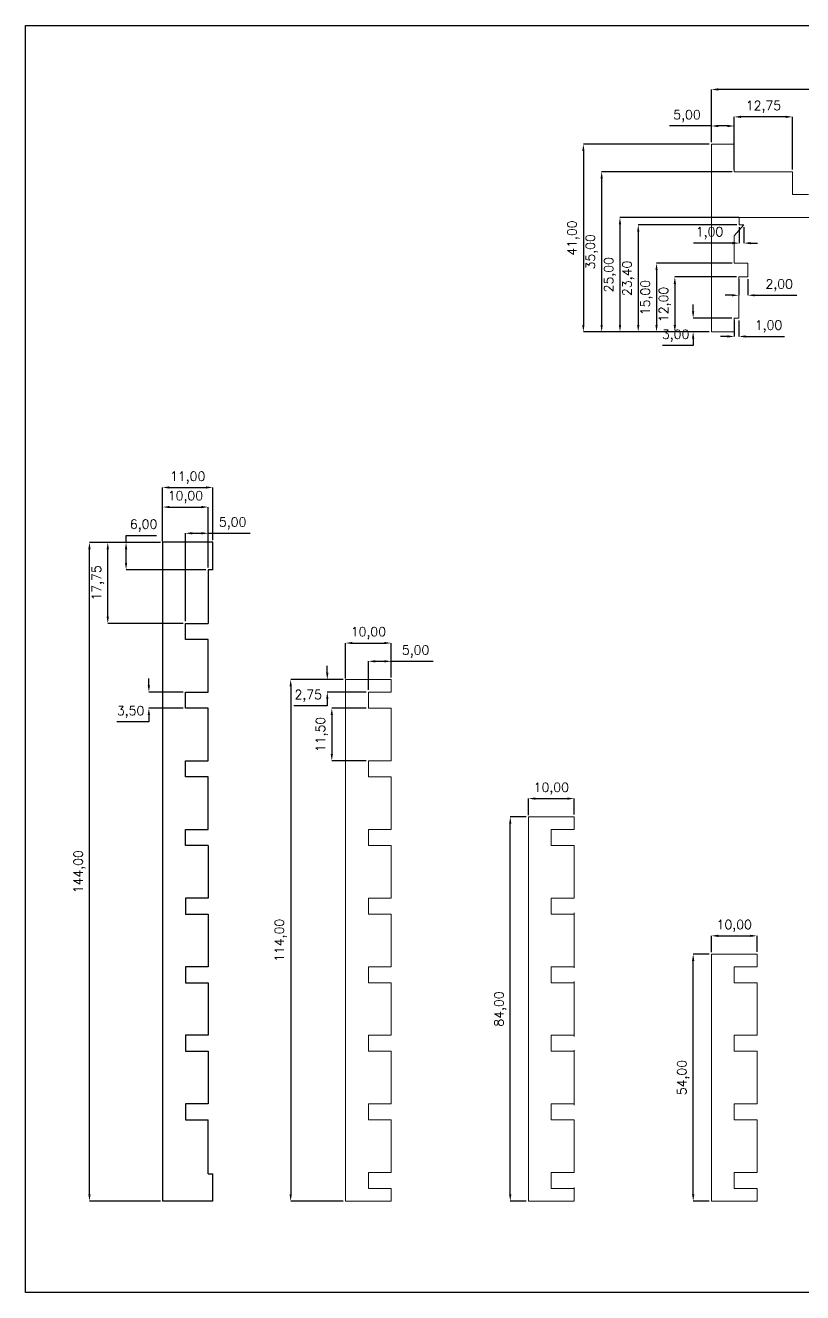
# Paper-space layout 'A3_Divider' of a CAD drawing. Header units: millimetres. Extents: x 10 to 410, y 10 to 287.
# Drawn here: x 10 to 180, y 10 to 287 of the extents above; entities that cross this region are included whole.
import ezdxf

# ---------------------------------------------------------------- set-up
doc = ezdxf.new("R2010")
doc.units = ezdxf.units.MM
doc.layers.add('DIMENSION', color=3, linetype='Continuous', lineweight=25)
doc.layers.add('Divider', color=1, linetype='Continuous')
doc.styles.get("Standard").update_dxf_attribs({"font": 'txt.shx'})
doc.dimstyles.get("Standard").update_dxf_attribs({"dimscale": 100, "dimtxt": 2, "dimasz": 1.5, "dimexe": 0, "dimexo": 0.5, "dimgap": 1, "dimtad": 1, "dimtoh": 1, "dimzin": 0, "dimtxsty": 'Standard', "dimcen": 1.5, "dimadec": 0, "dimazin": 0, "dimtfac": 1, "dimtdec": 4, "dimtofl": 0, "dimtmove": 0, "dimatfit": 3, "dimfxl": 1, "dimtolj": 1, "dimtzin": 0, "dimarcsym": 0})

# ---------------------------------------------------------------- blocks, each defined once
blk = doc.blocks.new('ff')
at = {"layer": 'Divider'}
for p, q in [((209.16, 115.22), (65.16, 115.22)), ((65.16, 104.22), (65.16, 115.22)), ((209.16, 104.22), (209.16, 115.22)), ((86.41, 110.22), (82.91, 110.22)), ((82.91, 110.22), (82.91, 105.22)), ((86.41, 105.22), (86.41, 110.22)), ((101.41, 110.22), (97.91, 110.22)), ((97.91, 110.22), (97.91, 105.22)), ((101.41, 105.22), (101.41, 110.22)), ((116.41, 110.22), (112.91, 110.22)), ((112.91, 110.22), (112.91, 105.22)), ((116.41, 105.22), (116.41, 110.22)), ((131.41, 110.22), (127.91, 110.22)), ((127.91, 110.22), (127.91, 105.22)), ((131.41, 105.22), (131.41, 110.22)), ((142.91, 105.22), (142.91, 110.22)), ((142.91, 110.22), (146.41, 110.22)), ((146.41, 110.22), (146.41, 105.22)), ((157.91, 105.22), (157.91, 110.22)), ((157.91, 110.22), (161.41, 110.22)), ((161.41, 110.22), (161.41, 105.22)), ((172.91, 105.22), (172.91, 110.22)), ((172.91, 110.22), (176.41, 110.22)), ((176.41, 110.22), (176.41, 105.22)), ((187.91, 105.22), (187.91, 110.22)), ((187.91, 110.22), (191.41, 110.22)), ((191.41, 110.22), (191.41, 105.22)), ((65.16, 104.22), (71.16, 104.22)), ((71.16, 105.22), (71.16, 104.22)), ((71.16, 105.22), (82.91, 105.22)), ((97.91, 105.22), (86.41, 105.22)), ((112.91, 105.22), (101.41, 105.22)), ((127.91, 105.22), (116.41, 105.22)), ((142.91, 105.22), (131.41, 105.22)), ((146.41, 105.22), (157.91, 105.22)), ((161.41, 105.22), (172.91, 105.22)), ((176.41, 105.22), (187.91, 105.22)), ((203.16, 105.22), (191.41, 105.22)), ((203.16, 104.22), (203.16, 105.22)), ((203.16, 104.22), (209.16, 104.22))]:
    blk.add_line(p, q, dxfattribs=at)
blk = doc.blocks.new('*D112')
at = {"layer": 'Defpoints', "color": 0}
for p in [(32.02, 174), (40.02, 174), (50, 168)]:
    blk.add_point(p, dxfattribs=at)
at = {"layer": 'DIMENSION', "color": 0, "lineweight": -2}
for p, q in [((32.02, 175.5), (38.69, 175.5)), ((32.02, 174), (32.02, 175.5)), ((39.52, 174), (32.02, 174)), ((32.02, 169.5), (32.02, 172.5)), ((49.5, 168), (32.02, 168))]:
    blk.add_line(p, q, dxfattribs=at)
at = {"layer": 'DIMENSION', "color": 0}
for points in [[(32.27, 172.5), (31.77, 172.5), (32.02, 174)], [(31.77, 169.5), (32.27, 169.5), (32.02, 168)]]:
    blk.add_solid(points, dxfattribs=at)
at = {"layer": 'DIMENSION', "color": 0, "insert": (35.86, 177.67), "char_height": 2, "attachment_point": 5}
blk.add_mtext('\\A1;6,00', dxfattribs=at)
blk = doc.blocks.new('*D117')
at = {"layer": 'Defpoints', "color": 0}
for p in [(28.02, 174), (40.02, 174), (45.01, 156.25)]:
    blk.add_point(p, dxfattribs=at)
at = {"layer": 'DIMENSION', "color": 0, "lineweight": -2}
for p, q in [((39.52, 174), (28.02, 174)), ((28.02, 157.75), (28.02, 172.5)), ((44.51, 156.25), (28.02, 156.25))]:
    blk.add_line(p, q, dxfattribs=at)
at = {"layer": 'DIMENSION', "color": 0}
for points in [[(28.27, 172.5), (27.77, 172.5), (28.02, 174)], [(27.77, 157.75), (28.27, 157.75), (28.02, 156.25)]]:
    blk.add_solid(points, dxfattribs=at)
at = {"layer": 'DIMENSION', "color": 0, "insert": (25.86, 165.12), "char_height": 2, "attachment_point": 5, "rotation": 90}
blk.add_mtext('\\A1;17,75', dxfattribs=at)
blk = doc.blocks.new('*D131')
at = {"layer": 'Defpoints', "color": 0}
for p in [(24.02, 174), (40.02, 174), (40.02, 30)]:
    blk.add_point(p, dxfattribs=at)
at = {"layer": 'DIMENSION', "color": 0, "lineweight": -2}
for p, q in [((39.52, 174), (24.02, 174)), ((24.02, 31.5), (24.02, 172.5)), ((39.52, 30), (24.02, 30))]:
    blk.add_line(p, q, dxfattribs=at)
at = {"layer": 'DIMENSION', "color": 0}
for points in [[(24.27, 172.5), (23.77, 172.5), (24.02, 174)], [(23.77, 31.5), (24.27, 31.5), (24.02, 30)]]:
    blk.add_solid(points, dxfattribs=at)
at = {"layer": 'DIMENSION', "color": 0, "insert": (21.86, 102), "char_height": 2, "attachment_point": 5, "rotation": 90}
blk.add_mtext('\\A1;144,00', dxfattribs=at)
blk = doc.blocks.new('*D132')
at = {"layer": 'Defpoints', "color": 0}
for p in [(45.01, 141.25), (37.01, 137.75), (45.01, 137.75)]:
    blk.add_point(p, dxfattribs=at)
at = {"layer": 'DIMENSION', "color": 0, "lineweight": -2}
for p, q in [((37.01, 142.75), (37.01, 144.25)), ((44.51, 141.25), (37.01, 141.25)), ((44.51, 137.75), (37.01, 137.75)), ((37.01, 136.25), (37.01, 134.75)), ((37.01, 134.75), (30.01, 134.75))]:
    blk.add_line(p, q, dxfattribs=at)
at = {"layer": 'DIMENSION', "color": 0}
for points in [[(36.76, 142.75), (37.26, 142.75), (37.01, 141.25)], [(37.26, 136.25), (36.76, 136.25), (37.01, 137.75)]]:
    blk.add_solid(points, dxfattribs=at)
at = {"layer": 'DIMENSION', "color": 0, "insert": (33.01, 136.92), "char_height": 2, "attachment_point": 5}
blk.add_mtext('\\A1;3,50', dxfattribs=at)
blk = doc.blocks.new('*D135')
at = {"layer": 'Defpoints', "color": 0}
for p in [(50, 175.98), (50, 167.98), (45, 156.24)]:
    blk.add_point(p, dxfattribs=at)
at = {"layer": 'DIMENSION', "color": 0, "lineweight": -2}
for p, q in [((45, 156.74), (45, 175.98)), ((46.5, 175.98), (48.5, 175.98)), ((50, 168.48), (50, 175.98)), ((50, 175.98), (59.17, 175.98))]:
    blk.add_line(p, q, dxfattribs=at)
at = {"layer": 'DIMENSION', "color": 0}
for points in [[(46.5, 176.23), (46.5, 175.73), (45, 175.98)], [(48.5, 175.73), (48.5, 176.23), (50, 175.98)]]:
    blk.add_solid(points, dxfattribs=at)
at = {"layer": 'DIMENSION', "color": 0, "insert": (55.33, 178.14), "char_height": 2, "attachment_point": 5}
blk.add_mtext('\\A1;5,00', dxfattribs=at)
blk = doc.blocks.new('*D136')
at = {"layer": 'Defpoints', "color": 0}
for p in [(50, 181.71), (40, 173.71), (50, 167.98)]:
    blk.add_point(p, dxfattribs=at)
at = {"layer": 'DIMENSION', "color": 0, "lineweight": -2}
for p, q in [((40, 174.21), (40, 181.71)), ((41.5, 181.71), (48.5, 181.71)), ((50, 168.48), (50, 181.71))]:
    blk.add_line(p, q, dxfattribs=at)
at = {"layer": 'DIMENSION', "color": 0}
for points in [[(41.5, 181.96), (41.5, 181.46), (40, 181.71)], [(48.5, 181.46), (48.5, 181.96), (50, 181.71)]]:
    blk.add_solid(points, dxfattribs=at)
at = {"layer": 'DIMENSION', "color": 0, "insert": (45, 183.88), "char_height": 2, "attachment_point": 5}
blk.add_mtext('\\A1;10,00', dxfattribs=at)
blk = doc.blocks.new('*D137')
at = {"layer": 'Defpoints', "color": 0}
for p in [(51, 185.99), (40, 173.71), (51, 173.99)]:
    blk.add_point(p, dxfattribs=at)
at = {"layer": 'DIMENSION', "color": 0, "lineweight": -2}
for p, q in [((40, 174.21), (40, 185.99)), ((41.5, 185.99), (49.5, 185.99)), ((51, 174.49), (51, 185.99))]:
    blk.add_line(p, q, dxfattribs=at)
at = {"layer": 'DIMENSION', "color": 0}
for points in [[(41.5, 186.24), (41.5, 185.74), (40, 185.99)], [(49.5, 185.74), (49.5, 186.24), (51, 185.99)]]:
    blk.add_solid(points, dxfattribs=at)
at = {"layer": 'DIMENSION', "color": 0, "insert": (45.5, 188.15), "char_height": 2, "attachment_point": 5}
blk.add_mtext('\\A1;11,00', dxfattribs=at)
blk = doc.blocks.new('*D138')
at = {"layer": 'Defpoints', "color": 0}
for p in [(80.02, 144), (76.02, 141.25), (85.01, 141.25)]:
    blk.add_point(p, dxfattribs=at)
at = {"layer": 'DIMENSION', "color": 0, "lineweight": -2}
for p, q in [((76.02, 145.5), (76.02, 147)), ((79.52, 144), (76.02, 144)), ((84.51, 141.25), (76.02, 141.25)), ((76.02, 139.75), (76.02, 138.25)), ((76.02, 138.25), (68.69, 138.25))]:
    blk.add_line(p, q, dxfattribs=at)
at = {"layer": 'DIMENSION', "color": 0}
for points in [[(75.77, 145.5), (76.27, 145.5), (76.02, 144)], [(76.27, 139.75), (75.77, 139.75), (76.02, 141.25)]]:
    blk.add_solid(points, dxfattribs=at)
at = {"layer": 'DIMENSION', "color": 0, "insert": (71.85, 140.42), "char_height": 2, "attachment_point": 5}
blk.add_mtext('\\A1;2,75', dxfattribs=at)
blk = doc.blocks.new('*D139')
at = {"layer": 'Defpoints', "color": 0}
for p in [(85.01, 137.75), (77.01, 126.25), (85.01, 126.25)]:
    blk.add_point(p, dxfattribs=at)
at = {"layer": 'DIMENSION', "color": 0, "lineweight": -2}
for p, q in [((84.51, 137.75), (77.01, 137.75)), ((77.01, 136.25), (77.01, 127.75)), ((84.51, 126.25), (77.01, 126.25))]:
    blk.add_line(p, q, dxfattribs=at)
at = {"layer": 'DIMENSION', "color": 0}
for points in [[(77.26, 136.25), (76.76, 136.25), (77.01, 137.75)], [(76.76, 127.75), (77.26, 127.75), (77.01, 126.25)]]:
    blk.add_solid(points, dxfattribs=at)
at = {"layer": 'DIMENSION', "color": 0, "insert": (74.84, 132), "char_height": 2, "attachment_point": 5, "rotation": 90}
blk.add_mtext('\\A1;11,50', dxfattribs=at)
blk = doc.blocks.new('*D142')
at = {"layer": 'Defpoints', "color": 0}
for p in [(80.02, 144), (68.02, 30), (80.02, 30)]:
    blk.add_point(p, dxfattribs=at)
at = {"layer": 'DIMENSION', "color": 0, "lineweight": -2}
for p, q in [((79.52, 144), (68.02, 144)), ((68.02, 142.5), (68.02, 31.5)), ((79.52, 30), (68.02, 30))]:
    blk.add_line(p, q, dxfattribs=at)
at = {"layer": 'DIMENSION', "color": 0}
for points in [[(68.27, 142.5), (67.77, 142.5), (68.02, 144)], [(67.77, 31.5), (68.27, 31.5), (68.02, 30)]]:
    blk.add_solid(points, dxfattribs=at)
at = {"layer": 'DIMENSION', "color": 0, "insert": (65.85, 87), "char_height": 2, "attachment_point": 5, "rotation": 90}
blk.add_mtext('\\A1;114,00', dxfattribs=at)
blk = doc.blocks.new('*D143')
at = {"layer": 'Defpoints', "color": 0}
for p in [(90, 151.99), (80, 143.77), (90, 143.99)]:
    blk.add_point(p, dxfattribs=at)
at = {"layer": 'DIMENSION', "color": 0, "lineweight": -2}
for p, q in [((80, 144.27), (80, 151.99)), ((81.5, 151.99), (88.5, 151.99)), ((90, 144.49), (90, 151.99))]:
    blk.add_line(p, q, dxfattribs=at)
at = {"layer": 'DIMENSION', "color": 0}
for points in [[(81.5, 152.24), (81.5, 151.74), (80, 151.99)], [(88.5, 151.74), (88.5, 152.24), (90, 151.99)]]:
    blk.add_solid(points, dxfattribs=at)
at = {"layer": 'DIMENSION', "color": 0, "insert": (85, 154.16), "char_height": 2, "attachment_point": 5}
blk.add_mtext('\\A1;10,00', dxfattribs=at)
blk = doc.blocks.new('*D146')
at = {"layer": 'Defpoints', "color": 0}
for p in [(90, 147.99), (90, 143.99), (85, 141.24)]:
    blk.add_point(p, dxfattribs=at)
at = {"layer": 'DIMENSION', "color": 0, "lineweight": -2}
for p, q in [((85, 141.74), (85, 147.99)), ((86.5, 147.99), (88.5, 147.99)), ((90, 144.49), (90, 147.99)), ((90, 147.99), (99.17, 147.99))]:
    blk.add_line(p, q, dxfattribs=at)
at = {"layer": 'DIMENSION', "color": 0}
for points in [[(86.5, 148.24), (86.5, 147.74), (85, 147.99)], [(88.5, 147.74), (88.5, 148.24), (90, 147.99)]]:
    blk.add_solid(points, dxfattribs=at)
at = {"layer": 'DIMENSION', "color": 0, "insert": (95.33, 150.16), "char_height": 2, "attachment_point": 5}
blk.add_mtext('\\A1;5,00', dxfattribs=at)
blk = doc.blocks.new('*D162')
at = {"layer": 'Defpoints', "color": 0}
for p in [(116.02, 114), (120.02, 114), (120.02, 30)]:
    blk.add_point(p, dxfattribs=at)
at = {"layer": 'DIMENSION', "color": 0, "lineweight": -2}
for p, q in [((119.52, 114), (116.02, 114)), ((116.02, 31.5), (116.02, 112.5)), ((119.52, 30), (116.02, 30))]:
    blk.add_line(p, q, dxfattribs=at)
at = {"layer": 'DIMENSION', "color": 0}
for points in [[(116.27, 112.5), (115.77, 112.5), (116.02, 114)], [(115.77, 31.5), (116.27, 31.5), (116.02, 30)]]:
    blk.add_solid(points, dxfattribs=at)
at = {"layer": 'DIMENSION', "color": 0, "insert": (113.85, 72), "char_height": 2, "attachment_point": 5, "rotation": 90}
blk.add_mtext('\\A1;84,00', dxfattribs=at)
blk = doc.blocks.new('*D163')
at = {"layer": 'Defpoints', "color": 0}
for p in [(130, 117.99), (120, 113.83), (130, 113.99)]:
    blk.add_point(p, dxfattribs=at)
at = {"layer": 'DIMENSION', "color": 0, "lineweight": -2}
for p, q in [((120, 114.33), (120, 117.99)), ((121.5, 117.99), (128.5, 117.99)), ((130, 114.49), (130, 117.99))]:
    blk.add_line(p, q, dxfattribs=at)
at = {"layer": 'DIMENSION', "color": 0}
for points in [[(121.5, 118.24), (121.5, 117.74), (120, 117.99)], [(128.5, 117.74), (128.5, 118.24), (130, 117.99)]]:
    blk.add_solid(points, dxfattribs=at)
at = {"layer": 'DIMENSION', "color": 0, "insert": (125, 120.16), "char_height": 2, "attachment_point": 5}
blk.add_mtext('\\A1;10,00', dxfattribs=at)
blk = doc.blocks.new('*D164')
at = {"layer": 'Defpoints', "color": 0}
for p in [(156.02, 84), (160.02, 84), (160.02, 30)]:
    blk.add_point(p, dxfattribs=at)
at = {"layer": 'DIMENSION', "color": 0, "lineweight": -2}
for p, q in [((159.52, 84), (156.02, 84)), ((156.02, 31.5), (156.02, 82.5)), ((159.52, 30), (156.02, 30))]:
    blk.add_line(p, q, dxfattribs=at)
at = {"layer": 'DIMENSION', "color": 0}
for points in [[(156.27, 82.5), (155.77, 82.5), (156.02, 84)], [(155.77, 31.5), (156.27, 31.5), (156.02, 30)]]:
    blk.add_solid(points, dxfattribs=at)
at = {"layer": 'DIMENSION', "color": 0, "insert": (153.85, 57), "char_height": 2, "attachment_point": 5, "rotation": 90}
blk.add_mtext('\\A1;54,00', dxfattribs=at)
blk = doc.blocks.new('*D167')
at = {"layer": 'Defpoints', "color": 0}
for p in [(170, 87.99), (160, 83.89), (170, 83.99)]:
    blk.add_point(p, dxfattribs=at)
at = {"layer": 'DIMENSION', "color": 0, "lineweight": -2}
for p, q in [((160, 84.39), (160, 87.99)), ((161.5, 87.99), (168.5, 87.99)), ((170, 84.49), (170, 87.99))]:
    blk.add_line(p, q, dxfattribs=at)
at = {"layer": 'DIMENSION', "color": 0}
for points in [[(161.5, 88.24), (161.5, 87.74), (160, 87.99)], [(168.5, 87.74), (168.5, 88.24), (170, 87.99)]]:
    blk.add_solid(points, dxfattribs=at)
at = {"layer": 'DIMENSION', "color": 0, "insert": (165, 90.16), "char_height": 2, "attachment_point": 5}
blk.add_mtext('\\A1;10,00', dxfattribs=at)
blk = doc.blocks.new('*D245')
at = {"layer": 'Defpoints', "color": 0}
for p in [(165, 223), (156.01, 220), (160.01, 220)]:
    blk.add_point(p, dxfattribs=at)
at = {"layer": 'DIMENSION', "color": 0, "lineweight": -2}
for p, q in [((156.01, 224.5), (156.01, 226)), ((164.5, 223), (156.01, 223)), ((159.51, 220), (156.01, 220)), ((156.01, 217), (149.34, 217)), ((156.01, 218.5), (156.01, 217))]:
    blk.add_line(p, q, dxfattribs=at)
at = {"layer": 'DIMENSION', "color": 0}
for points in [[(155.76, 224.5), (156.26, 224.5), (156.01, 223)], [(156.26, 218.5), (155.76, 218.5), (156.01, 220)]]:
    blk.add_solid(points, dxfattribs=at)
at = {"layer": 'DIMENSION', "color": 0, "insert": (152.18, 219.17), "char_height": 2, "attachment_point": 5}
blk.add_mtext('\\A1;3,00', dxfattribs=at)
blk = doc.blocks.new('*D246')
at = {"layer": 'Defpoints', "color": 0}
for p in [(166, 232), (152.01, 220), (160.01, 220)]:
    blk.add_point(p, dxfattribs=at)
at = {"layer": 'DIMENSION', "color": 0, "lineweight": -2}
for p, q in [((165.5, 232), (152.01, 232)), ((152.01, 230.5), (152.01, 221.5)), ((159.51, 220), (152.01, 220))]:
    blk.add_line(p, q, dxfattribs=at)
at = {"layer": 'DIMENSION', "color": 0}
for points in [[(152.26, 230.5), (151.76, 230.5), (152.01, 232)], [(151.76, 221.5), (152.26, 221.5), (152.01, 220)]]:
    blk.add_solid(points, dxfattribs=at)
at = {"layer": 'DIMENSION', "color": 0, "insert": (149.84, 226), "char_height": 2, "attachment_point": 5, "rotation": 90}
blk.add_mtext('\\A1;12,00', dxfattribs=at)
blk = doc.blocks.new('*D251')
at = {"layer": 'Defpoints', "color": 0}
for p in [(165.01, 235), (148.01, 220), (160.01, 220)]:
    blk.add_point(p, dxfattribs=at)
at = {"layer": 'DIMENSION', "color": 0, "lineweight": -2}
for p, q in [((164.51, 235), (148.01, 235)), ((148.01, 233.5), (148.01, 221.5)), ((159.51, 220), (148.01, 220))]:
    blk.add_line(p, q, dxfattribs=at)
at = {"layer": 'DIMENSION', "color": 0}
for points in [[(148.26, 233.5), (147.76, 233.5), (148.01, 235)], [(147.76, 221.5), (148.26, 221.5), (148.01, 220)]]:
    blk.add_solid(points, dxfattribs=at)
at = {"layer": 'DIMENSION', "color": 0, "insert": (145.84, 227.5), "char_height": 2, "attachment_point": 5, "rotation": 90}
blk.add_mtext('\\A1;15,00', dxfattribs=at)
blk = doc.blocks.new('*D258')
at = {"layer": 'Defpoints', "color": 0}
for p in [(166.1, 243.4), (144.01, 220), (160.01, 220)]:
    blk.add_point(p, dxfattribs=at)
at = {"layer": 'DIMENSION', "color": 0, "lineweight": -2}
for p, q in [((165.6, 243.4), (144.01, 243.4)), ((144.01, 241.9), (144.01, 221.5)), ((159.51, 220), (144.01, 220))]:
    blk.add_line(p, q, dxfattribs=at)
at = {"layer": 'DIMENSION', "color": 0}
for points in [[(144.26, 241.9), (143.76, 241.9), (144.01, 243.4)], [(143.76, 221.5), (144.26, 221.5), (144.01, 220)]]:
    blk.add_solid(points, dxfattribs=at)
at = {"layer": 'DIMENSION', "color": 0, "insert": (141.84, 231.7), "char_height": 2, "attachment_point": 5, "rotation": 90}
blk.add_mtext('\\A1;23,40', dxfattribs=at)
blk = doc.blocks.new('*D265')
at = {"layer": 'Defpoints', "color": 0}
for p in [(166.54, 245), (140.01, 220), (160.01, 220)]:
    blk.add_point(p, dxfattribs=at)
at = {"layer": 'DIMENSION', "color": 0, "lineweight": -2}
for p, q in [((166.04, 245), (140.01, 245)), ((140.01, 243.5), (140.01, 221.5)), ((159.51, 220), (140.01, 220))]:
    blk.add_line(p, q, dxfattribs=at)
at = {"layer": 'DIMENSION', "color": 0}
for points in [[(140.26, 243.5), (139.76, 243.5), (140.01, 245)], [(139.76, 221.5), (140.26, 221.5), (140.01, 220)]]:
    blk.add_solid(points, dxfattribs=at)
at = {"layer": 'DIMENSION', "color": 0, "insert": (137.84, 232.5), "char_height": 2, "attachment_point": 5, "rotation": 90}
blk.add_mtext('\\A1;25,00', dxfattribs=at)
blk = doc.blocks.new('*D273')
at = {"layer": 'Defpoints', "color": 0}
for p in [(165.03, 255), (136.01, 220), (160.01, 220)]:
    blk.add_point(p, dxfattribs=at)
at = {"layer": 'DIMENSION', "color": 0, "lineweight": -2}
for p, q in [((164.53, 255), (136.01, 255)), ((136.01, 253.5), (136.01, 221.5)), ((159.51, 220), (136.01, 220))]:
    blk.add_line(p, q, dxfattribs=at)
at = {"layer": 'DIMENSION', "color": 0}
for points in [[(136.26, 253.5), (135.76, 253.5), (136.01, 255)], [(135.76, 221.5), (136.26, 221.5), (136.01, 220)]]:
    blk.add_solid(points, dxfattribs=at)
at = {"layer": 'DIMENSION', "color": 0, "insert": (133.84, 237.5), "char_height": 2, "attachment_point": 5, "rotation": 90}
blk.add_mtext('\\A1;35,00', dxfattribs=at)
blk = doc.blocks.new('*D274')
at = {"layer": 'Defpoints', "color": 0}
for p in [(160.01, 261), (132.01, 220), (160.01, 220)]:
    blk.add_point(p, dxfattribs=at)
at = {"layer": 'DIMENSION', "color": 0, "lineweight": -2}
for p, q in [((159.51, 261), (132.01, 261)), ((132.01, 259.5), (132.01, 221.5)), ((159.51, 220), (132.01, 220))]:
    blk.add_line(p, q, dxfattribs=at)
at = {"layer": 'DIMENSION', "color": 0}
for points in [[(132.26, 259.5), (131.76, 259.5), (132.01, 261)], [(131.76, 221.5), (132.26, 221.5), (132.01, 220)]]:
    blk.add_solid(points, dxfattribs=at)
at = {"layer": 'DIMENSION', "color": 0, "insert": (129.84, 240.5), "char_height": 2, "attachment_point": 5, "rotation": 90}
blk.add_mtext('\\A1;41,00', dxfattribs=at)
blk = doc.blocks.new('*D277')
at = {"layer": 'Defpoints', "color": 0}
for p in [(160, 265), (160, 261), (165, 261)]:
    blk.add_point(p, dxfattribs=at)
at = {"layer": 'DIMENSION', "color": 0, "lineweight": -2}
for p, q in [((160, 265), (150.83, 265)), ((160, 261.5), (160, 265)), ((163.5, 265), (161.5, 265)), ((165, 261.5), (165, 265))]:
    blk.add_line(p, q, dxfattribs=at)
at = {"layer": 'DIMENSION', "color": 0}
for points in [[(161.5, 265.25), (161.5, 264.75), (160, 265)], [(163.5, 264.75), (163.5, 265.25), (165, 265)]]:
    blk.add_solid(points, dxfattribs=at)
at = {"layer": 'DIMENSION', "color": 0, "insert": (154.67, 267.17), "char_height": 2, "attachment_point": 5}
blk.add_mtext('\\A1;5,00', dxfattribs=at)
blk = doc.blocks.new('*D281')
at = {"layer": 'Defpoints', "color": 0}
for p in [(165, 223), (166, 223), (166, 219)]:
    blk.add_point(p, dxfattribs=at)
at = {"layer": 'DIMENSION', "color": 0, "lineweight": -2}
for p, q in [((165, 222.5), (165, 219)), ((166, 222.5), (166, 219)), ((163.5, 219), (162, 219)), ((167.5, 219), (176, 219))]:
    blk.add_line(p, q, dxfattribs=at)
at = {"layer": 'DIMENSION', "color": 0}
for points in [[(163.5, 218.75), (163.5, 219.25), (165, 219)], [(167.5, 219.25), (167.5, 218.75), (166, 219)]]:
    blk.add_solid(points, dxfattribs=at)
at = {"layer": 'DIMENSION', "color": 0, "insert": (172.5, 221.17), "char_height": 2, "attachment_point": 5}
blk.add_mtext('\\A1;1,00', dxfattribs=at)
blk = doc.blocks.new('*D282')
at = {"layer": 'Defpoints', "color": 0}
for p in [(166, 232), (168, 232), (168, 228)]:
    blk.add_point(p, dxfattribs=at)
at = {"layer": 'DIMENSION', "color": 0, "lineweight": -2}
for p, q in [((166, 231.5), (166, 228)), ((168, 231.5), (168, 228)), ((164.5, 228), (163, 228)), ((169.5, 228), (178.67, 228))]:
    blk.add_line(p, q, dxfattribs=at)
at = {"layer": 'DIMENSION', "color": 0}
for points in [[(164.5, 227.75), (164.5, 228.25), (166, 228)], [(169.5, 228.25), (169.5, 227.75), (168, 228)]]:
    blk.add_solid(points, dxfattribs=at)
at = {"layer": 'DIMENSION', "color": 0, "insert": (174.83, 230.17), "char_height": 2, "attachment_point": 5}
blk.add_mtext('\\A1;2,00', dxfattribs=at)
blk = doc.blocks.new('*D286')
at = {"layer": 'Defpoints', "color": 0}
for p in [(166.1, 243.4), (167.1, 243.4), (166.1, 239.4)]:
    blk.add_point(p, dxfattribs=at)
at = {"layer": 'DIMENSION', "color": 0, "lineweight": -2}
for p, q in [((166.1, 242.9), (166.1, 239.4)), ((167.1, 242.9), (167.1, 239.4)), ((164.6, 239.4), (156.1, 239.4)), ((168.6, 239.4), (170.1, 239.4))]:
    blk.add_line(p, q, dxfattribs=at)
at = {"layer": 'DIMENSION', "color": 0}
for points in [[(164.6, 239.15), (164.6, 239.65), (166.1, 239.4)], [(168.6, 239.65), (168.6, 239.15), (167.1, 239.4)]]:
    blk.add_solid(points, dxfattribs=at)
at = {"layer": 'DIMENSION', "color": 0, "insert": (159.6, 241.57), "char_height": 2, "attachment_point": 5}
blk.add_mtext('\\A1;1,00', dxfattribs=at)
blk = doc.blocks.new('*D287')
at = {"layer": 'Defpoints', "color": 0}
for p in [(165, 267), (165, 255), (177.75, 255)]:
    blk.add_point(p, dxfattribs=at)
at = {"layer": 'DIMENSION', "color": 0, "lineweight": -2}
for p, q in [((165, 255.5), (165, 267)), ((176.25, 267), (166.5, 267)), ((177.75, 255.5), (177.75, 267))]:
    blk.add_line(p, q, dxfattribs=at)
at = {"layer": 'DIMENSION', "color": 0}
for points in [[(166.5, 267.25), (166.5, 266.75), (165, 267)], [(176.25, 266.75), (176.25, 267.25), (177.75, 267)]]:
    blk.add_solid(points, dxfattribs=at)
at = {"layer": 'DIMENSION', "color": 0, "insert": (171.38, 269.17), "char_height": 2, "attachment_point": 5}
blk.add_mtext('\\A1;12,75', dxfattribs=at)
blk = doc.blocks.new('*D292')
at = {"layer": 'Defpoints', "color": 0}
for p in [(160, 272.99), (160, 260.99), (394, 260.97)]:
    blk.add_point(p, dxfattribs=at)
at = {"layer": 'DIMENSION', "color": 0, "lineweight": -2}
for p, q in [((160, 261.49), (160, 272.99)), ((392.5, 272.99), (161.5, 272.99)), ((394, 261.47), (394, 272.99))]:
    blk.add_line(p, q, dxfattribs=at)
at = {"layer": 'DIMENSION', "color": 0}
for points in [[(161.5, 273.24), (161.5, 272.74), (160, 272.99)], [(392.5, 272.74), (392.5, 273.24), (394, 272.99)]]:
    blk.add_solid(points, dxfattribs=at)
at = {"layer": 'DIMENSION', "color": 0, "insert": (277, 275.15), "char_height": 2, "attachment_point": 5}
blk.add_mtext('\\A1;234,00', dxfattribs=at)

psp = doc.layouts.new('A3_Divider')

# ---------------------------------------------------------------- linework, layer by layer
at = {"color": 1, "lineweight": 0}
for p, q in [((168, 235), (165, 235)), ((168, 232), (168, 235)), ((166, 232), (168, 232))]:
    psp.add_line(p, q, dxfattribs=at)
psp.add_lwpolyline([(10, 287), (410, 287), (410, 10), (10, 10)], close=True)
at = {"layer": 'Divider', "lineweight": 0}
for p, q in [((165, 261), (160, 261)), ((160, 261), (160, 255)), ((165, 255), (165, 261)), ((160, 255), (160, 235)), ((177.75, 255), (165, 255)), ((177.75, 250), (177.75, 255)), ((181.25, 250), (177.75, 250)), ((166.1, 245), (387.9, 245)), ((166.1, 245), (166.1, 243.4)), ((167.1, 243.4), (165, 241)), ((165, 235), (165, 241)), ((167.1, 243.4), (166.1, 243.4)), ((160, 220), (160, 235)), ((166, 223), (166, 232)), ((165, 220), (165, 223)), ((165, 223), (166, 223)), ((165, 220), (160, 220)), ((80, 144), (80, 30)), ((90, 144), (80, 144)), ((90, 141.25), (90, 144)), ((85, 137.75), (85, 141.25)), ((85, 141.25), (90, 141.25)), ((90, 137.75), (85, 137.75)), ((90, 126.25), (90, 137.75)), ((85, 122.75), (85, 126.25)), ((85, 126.25), (90, 126.25)), ((90, 122.75), (85, 122.75)), ((90, 111.25), (90, 122.75)), ((120, 114), (120, 30)), ((130, 114), (120, 114)), ((130, 111.25), (130, 114)), ((85, 107.75), (85, 111.25)), ((85, 111.25), (90, 111.25)), ((125, 107.75), (125, 111.25)), ((125, 111.25), (130, 111.25)), ((90, 107.75), (85, 107.75)), ((90, 96.25), (90, 107.75)), ((130, 107.75), (125, 107.75)), ((130, 96.25), (130, 107.75)), ((85, 92.75), (85, 96.25)), ((85, 96.25), (90, 96.25)), ((125, 92.75), (125, 96.25)), ((125, 96.25), (130, 96.25)), ((90, 92.75), (85, 92.75)), ((90, 92.75), (90, 81.25)), ((130, 92.75), (125, 92.75)), ((130, 81), (130, 93)), ((160, 84), (160, 30)), ((170, 84), (160, 84)), ((170, 81.25), (170, 84)), ((170, 84), (170, 84)), ((90, 81.25), (85, 81.25)), ((85, 81.25), (85, 77.75)), ((125, 77.75), (125, 81.25)), ((125, 81.25), (130, 81.25)), ((165, 77.75), (165, 81.25)), ((165, 81.25), (170, 81.25)), ((85, 77.75), (90, 77.75)), ((90, 77.75), (90, 66.25)), ((130, 77.75), (125, 77.75)), ((130, 78), (130, 66)), ((170, 77.75), (165, 77.75)), ((165, 77.75), (165, 77.75)), ((170, 66.25), (170, 77.75)), ((90, 66.25), (85, 66.25)), ((85, 66.25), (85, 62.75)), ((130, 66.25), (125, 66.25)), ((125, 66.25), (125, 62.75)), ((165, 62.75), (165, 66.25)), ((165, 66.25), (170, 66.25)), ((170, 66.25), (170, 66.25)), ((85, 62.75), (90, 62.75)), ((90, 62.75), (90, 51.25)), ((125, 62.75), (130, 62.75)), ((130, 63), (130, 51)), ((170, 62.75), (165, 62.75)), ((170, 51.25), (170, 62.75)), ((170, 62.75), (170, 62.75)), ((90, 51.25), (85, 51.25)), ((85, 51.25), (85, 47.75)), ((130, 51.25), (125, 51.25)), ((125, 51.25), (125, 47.75)), ((165, 47.75), (165, 51.25)), ((165, 51.25), (165, 51.25)), ((165, 51.25), (170, 51.25)), ((170, 51.25), (170, 51.25)), ((85, 47.75), (90, 47.75)), ((90, 47.75), (90, 36.25)), ((90, 47.75), (90, 36.25)), ((125, 47.75), (130, 47.75)), ((130, 47.75), (130, 36.25)), ((170, 47.75), (165, 47.75)), ((165, 47.75), (165, 47.75)), ((170, 36.25), (170, 47.75)), ((90, 36.25), (85, 36.25)), ((85, 36.25), (85, 32.75)), ((130, 36.25), (125, 36.25)), ((125, 36.25), (125, 32.75)), ((165, 32.75), (165, 36.25)), ((165, 36.25), (165, 36.25)), ((165, 36.25), (170, 36.25)), ((170, 36.25), (170, 36.25)), ((85, 32.75), (90, 32.75)), ((90, 32.75), (90, 30)), ((125, 32.75), (130, 32.75)), ((130, 33), (130, 30)), ((170, 32.75), (165, 32.75)), ((170, 30), (170, 32.75)), ((170, 32.75), (170, 32.75)), ((90, 30), (80, 30)), ((130, 30), (120, 30)), ((160, 30), (170, 30))]:
    psp.add_line(p, q, dxfattribs=at)

# ---------------------------------------------------------------- block references
at = {"rotation": 90}
psp.add_blockref('ff', (155.2222, -35.1591), dxfattribs=at)

# ---------------------------------------------------------------- dimensions: what is measured, and where the dimension line sits
at = {"layer": 'DIMENSION'}
for base, p1, p2, angle, picture, middle in [((160, 272.988), (394, 260.966), (160, 260.988), 180, '*D292', (277, 275.1547)), ((132.01, 220), (160.01, 261), (160.01, 220), 90, '*D274', (129.8433, 240.5)), ((136.01, 220), (165.0255, 255), (160.01, 220), 90, '*D273', (133.8433, 237.5)), ((140.01, 220), (166.5436, 245), (160.01, 220), 270, '*D265', (137.8433, 232.5)), ((144.01, 220), (166.102, 243.4), (160.01, 220), 90, '*D258', (141.8433, 231.7)), ((148.01, 220), (165.006, 235), (160.01, 220), 90, '*D251', (145.8433, 227.5)), ((152.01, 220), (166.004, 232), (160.01, 220), 270, '*D246', (149.8433, 226)), ((156.01, 220), (165.002, 223), (160.01, 220), 270, '*D245', (152.1767, 219.1667)), ((51, 185.988), (40, 173.712), (51, 173.988), 180, '*D137', (45.5, 188.1547)), ((50, 181.712), (40, 173.712), (50, 167.9765), 180, '*D136', (45, 183.8787)), ((32.022, 174), (50.002, 168), (40.022, 174), 90, '*D112', (35.8553, 177.6667)), ((50, 175.9765), (45, 156.243), (50, 167.9765), 0, '*D135', (55.3333, 178.1432)), ((24.022, 174), (40.022, 30), (40.022, 174), 90, '*D131', (21.8553, 102)), ((28.022, 174), (45.01, 156.25), (40.022, 174), 270, '*D117', (25.8553, 165.125)), ((90, 151.9945), (80, 143.772), (90, 143.9945), 180, '*D143', (85, 154.1612)), ((76.02, 141.25), (80.02, 144), (85.01, 141.25), 90, '*D138', (71.8533, 140.4167)), ((37.01, 137.75), (45.01, 141.25), (45.01, 137.75), 270, '*D132', (33.01, 136.9167)), ((68.02, 30), (80.02, 144), (80.02, 30), 90, '*D142', (65.8533, 87)), ((77.01, 126.25), (85.01, 137.75), (85.01, 126.25), 90, '*D139', (74.8433, 132)), ((130, 117.9945), (120, 113.832), (130, 113.9945), 180, '*D163', (125, 120.1612)), ((116.02, 114), (120.02, 30), (120.02, 114), 90, '*D162', (113.8533, 72)), ((170, 87.9945), (160, 83.892), (170, 83.9945), 180, '*D167', (165, 90.1612)), ((156.02, 84), (160.02, 30), (160.02, 84), 270, '*D164', (153.8533, 57))]:
    dim = psp.add_linear_dim(base=base, p1=p1, p2=p2, angle=angle, dimstyle='Standard', override={"dimscale": 1, "dimlfac": 1, "dimtxsty": 'Standard', "dimsah": 1, "dimtolj": 1}, dxfattribs=at)
    dim.commit()
    dim.dimension.update_dxf_attribs({"geometry": picture, "text_midpoint": middle})
for base, p1, p2, picture, middle in [((165, 267), (177.75, 255), (165, 255), '*D287', (171.375, 269.1667)), ((160, 265), (165, 261), (160, 261), '*D277', (154.6667, 267.1667)), ((166.1, 239.4), (167.1, 243.4), (166.1, 243.4), '*D286', (159.6, 241.5667)), ((168, 228), (166, 232), (168, 232), '*D282', (174.8333, 230.1667)), ((166, 219), (165, 223), (166, 223), '*D281', (172.5, 221.1667)), ((90, 147.9945), (85, 141.243), (90, 143.9945), '*D146', (95.3333, 150.1612))]:
    dim = psp.add_linear_dim(base=base, p1=p1, p2=p2, dimstyle='Standard', override={"dimscale": 1, "dimlfac": 1, "dimtxsty": 'Standard', "dimsah": 1, "dimtolj": 1}, dxfattribs=at)
    dim.commit()
    dim.dimension.update_dxf_attribs({"geometry": picture, "text_midpoint": middle})

doc.saveas('drawing.dxf')
